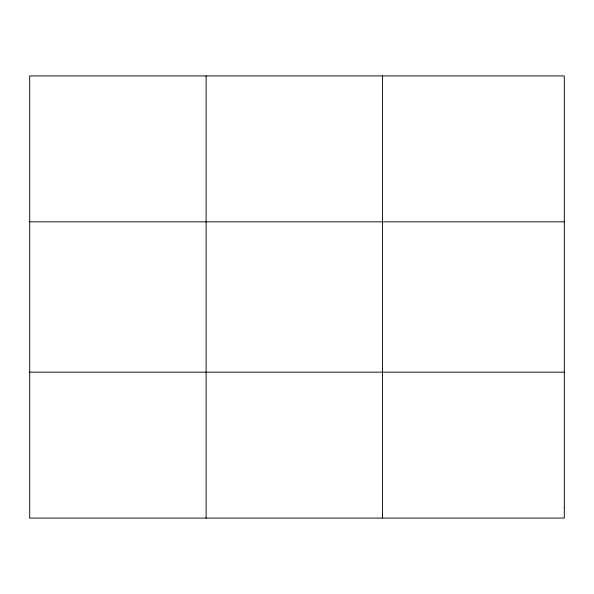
<?xml version="1.0" encoding="UTF-8"?>
<svg xmlns="http://www.w3.org/2000/svg" width="594" height="594" viewBox="0 0 594 594"><rect width="100%" height="100%" fill="white"/><g stroke="black" fill="none" stroke-linecap="round" stroke-linejoin="round"><path stroke-width="0.89" d="M206.118 518.072L206.118 75.928M382.536 518.072L382.536 75.928M29.7 221.837L564.3 221.837M29.7 372.163L564.3 372.163M564.3 507.647L564.3 518.072L29.7 518.072L29.7 75.928L564.3 75.928L564.3 507.647"/></g></svg>
